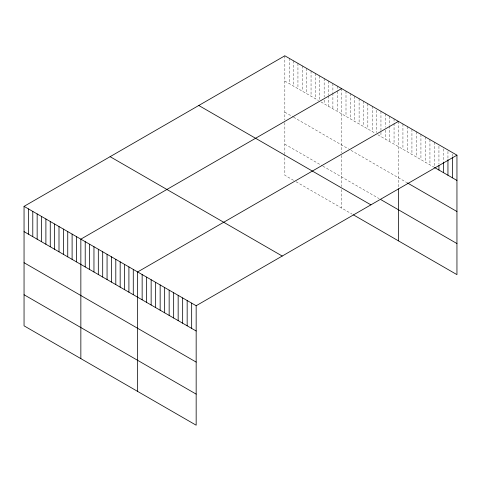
<?xml version="1.0" encoding="UTF-8"?>
<svg xmlns="http://www.w3.org/2000/svg" width="481" height="481" viewBox="0 0 481 481"><rect width="100%" height="100%" fill="white"/><g stroke="black" fill="none" stroke-linecap="round" stroke-linejoin="round"><path stroke-width="0.36" stroke-dasharray="2.4 1.8" d="M284.836 81.073L318.536 100.529M321.037 101.972L375.336 133.321M377.832 134.764L433.802 167.075M284.836 112.157L292.947 116.841M293.572 117.202L348.497 148.912M350.998 150.355L406.788 182.57M284.836 144.186L322.282 165.807M322.907 166.167L379.082 198.599M293.572 180.315L284.836 175.27L284.836 154.545M296.068 181.758L352.242 214.189M452.447 154.058L452.447 157.028M447.949 151.455L447.949 158.892M443.446 148.857L443.446 161.496M438.943 146.26L438.943 164.099M434.445 142.172L434.445 166.703M429.942 139.574L429.942 164.845M425.438 136.977L425.438 162.247M420.935 134.379L420.935 159.65M416.438 131.776L416.438 157.053M411.934 129.179L411.934 154.449M407.431 126.581L407.431 151.852M402.934 123.984L402.934 149.254M398.43 121.38L398.43 186.893M394.059 118.861L394.059 122.577M394.059 123.316L394.059 144.132M389.694 116.336L389.694 125.258M389.694 125.998L389.694 141.612M385.323 113.817L385.323 127.194M385.323 130.165L385.323 139.087M380.952 111.291L380.952 136.562M376.587 110.257L376.587 132.558M372.216 106.247L372.216 131.517M367.845 103.722L367.845 128.998M363.48 101.202L363.48 126.473M359.109 98.677L359.109 123.954M354.737 96.158L354.737 121.428M350.372 93.633L350.372 118.909M346.001 91.113L346.001 116.384M341.63 88.588L341.63 152.79M341.63 155.405L341.63 186.598M341.63 189.556L341.63 208.063M337.265 86.069L337.265 90.524M337.265 91.27L337.265 111.339M332.894 83.544L332.894 92.466M332.894 93.206L332.894 108.82M328.523 81.024L328.523 95.148M328.523 95.887L328.523 106.295M324.158 78.499L324.158 97.084M324.158 100.054L324.158 103.77M319.787 75.98L319.787 100.505M315.416 73.455L315.416 98.725M311.051 70.935L311.051 96.206M306.68 68.41L306.68 93.681M302.308 65.885L302.308 91.162M297.943 63.366L297.943 88.636M293.572 60.84L293.572 86.117M289.201 58.321L289.201 83.592M284.836 55.796L284.836 119.997M284.836 122.613L284.836 153.806"/><path stroke-width="0.72" d="M456.95 155.171L196.164 305.73L196.164 425.204L24.05 325.829L24.05 206.361L284.836 55.796L456.95 155.171L456.95 274.639L353.493 214.911M341.63 88.588L80.85 239.153L80.85 358.622M398.43 121.38L137.644 271.945L137.644 391.414M434.445 167.448L456.95 180.441M407.431 182.936L456.95 211.526M380.952 199.681L456.95 243.554M198.773 105.483L370.893 204.852M110.107 156.674L282.227 256.042M24.05 206.361L196.164 305.73M24.05 231.632L196.164 331M24.05 262.716L196.164 362.091M24.05 294.745L196.164 394.119M452.447 157.774L452.447 177.844M447.949 159.632L447.949 175.24M443.446 162.235L443.446 172.643M438.943 165.584L438.943 170.046M398.43 188.853L398.43 240.855M191.666 303.132L191.666 328.403M187.163 300.535L187.163 325.805M182.66 297.931L182.66 323.208M178.162 295.334L178.162 320.605M173.659 292.737L173.659 318.007M169.156 290.139L169.156 315.41M164.652 287.536L164.652 312.812M160.155 284.938L160.155 310.209M155.652 282.341L155.652 307.612M151.148 279.744L151.148 305.014M146.651 277.14L146.651 302.417M142.148 274.543L142.148 299.813M133.279 269.42L133.279 294.697M128.908 266.901L128.908 292.171M124.537 264.376L124.537 289.652M120.172 261.856L120.172 287.127M115.801 259.331L115.801 284.602M111.43 256.812L111.43 282.082M107.065 254.287L107.065 279.557M102.694 251.767L102.694 277.038M98.322 249.242L98.322 274.513M93.957 246.717L93.957 271.993M89.586 244.198L89.586 269.468M85.215 241.672L85.215 266.949M76.479 236.628L76.479 261.904M72.108 234.109L72.108 259.379M67.743 231.583L67.743 256.86M63.372 229.064L63.372 254.335M59.001 226.539L59.001 251.816M54.636 224.02L54.636 249.29M50.264 221.494L50.264 246.765M45.893 218.975L45.893 244.246M41.528 216.45L41.528 241.721M37.157 213.925L37.157 239.201M32.786 211.406L32.786 236.676M28.421 208.88L28.421 234.157"/></g></svg>
